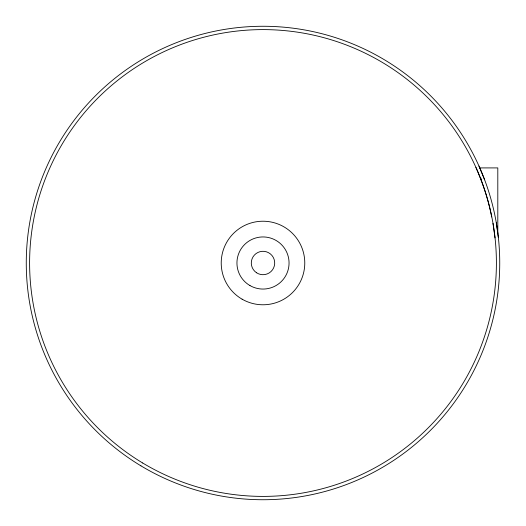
<?xml version="1.0" encoding="UTF-8"?>
<svg xmlns="http://www.w3.org/2000/svg" width="526" height="526" viewBox="0 0 526 526"><rect width="100%" height="100%" fill="white"/><g stroke="black" fill="none" stroke-linecap="round" stroke-linejoin="round"><path stroke-width="0.79" d="M479.745 167.912L497.806 167.912L497.806 233.564M478.976 166.058L484.637 179.807M475.925 167.426C482.855 183.324 488.444 199.873 491.685 216.929M496.301 222.814L498.365 237.542M493.007 223.379L495.038 237.903M481.001 178.143L481.001 179.741M140.975 465.865A236.739 236.739 0 0 0 499.7 267.241A236.739 236.739 0 0 0 148.325 55.894A236.739 236.739 0 0 0 140.975 465.865M142.704 463.005A233.393 233.393 0 0 0 496.36 267.182A233.393 233.393 0 0 0 149.943 58.82A233.393 233.393 0 0 0 142.704 463.005M242.111 299.182A41.778 41.778 0 0 0 304.778 263A41.778 41.778 0 0 0 242.111 226.818A41.778 41.778 0 0 0 242.111 299.182M256.524 272.744A11.697 11.697 0 0 0 274.677 263.736A11.697 11.697 0 0 0 257.799 252.519A11.697 11.697 0 0 0 256.524 272.744M249.968 285.565A26.057 26.057 0 0 0 289.057 263A26.057 26.057 0 0 0 249.968 240.435A26.057 26.057 0 0 0 249.968 285.565"/></g></svg>
